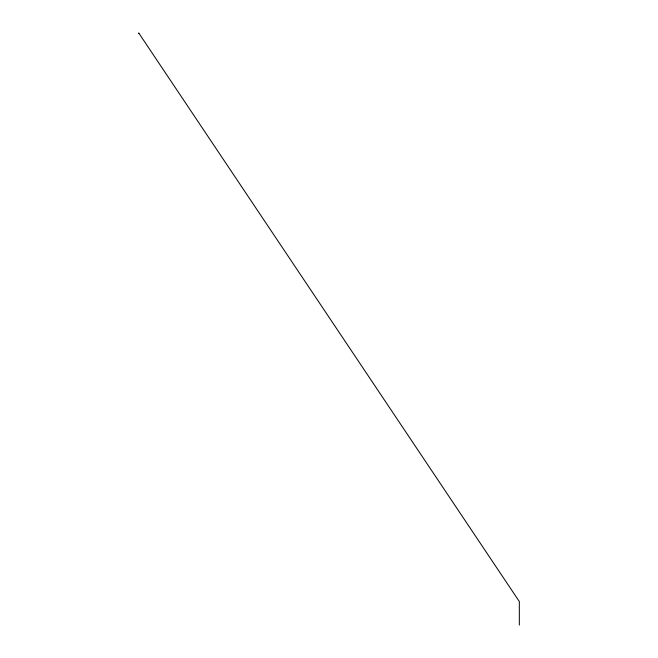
<?xml version="1.0" encoding="UTF-8"?>
<svg xmlns="http://www.w3.org/2000/svg" width="658" height="658" viewBox="0 0 658 658"><rect width="100%" height="100%" fill="white"/><g stroke="black" fill="none" stroke-linecap="round" stroke-linejoin="round"><path stroke-width="0.99" d="M519.327 625.1L519.327 601.544L138.673 32.9L138.673 33.648"/></g></svg>
